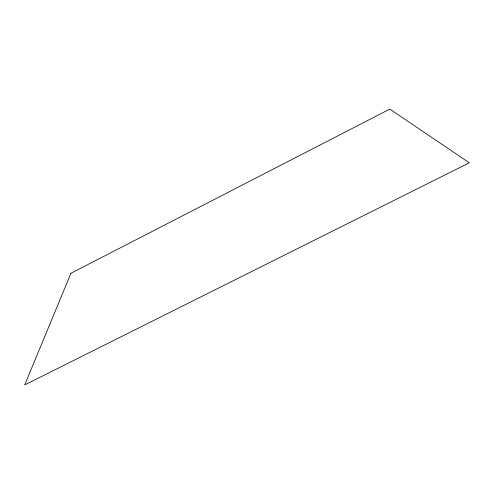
<?xml version="1.0" encoding="UTF-8"?>
<svg xmlns="http://www.w3.org/2000/svg" width="494" height="494" viewBox="0 0 494 494"><rect width="100%" height="100%" fill="white"/><g stroke="black" fill="none" stroke-linecap="round" stroke-linejoin="round"><path stroke-width="0.74" d="M70.957 273.262L24.7 384.912L469.3 162.792L389.822 109.088L70.957 273.262"/></g></svg>
